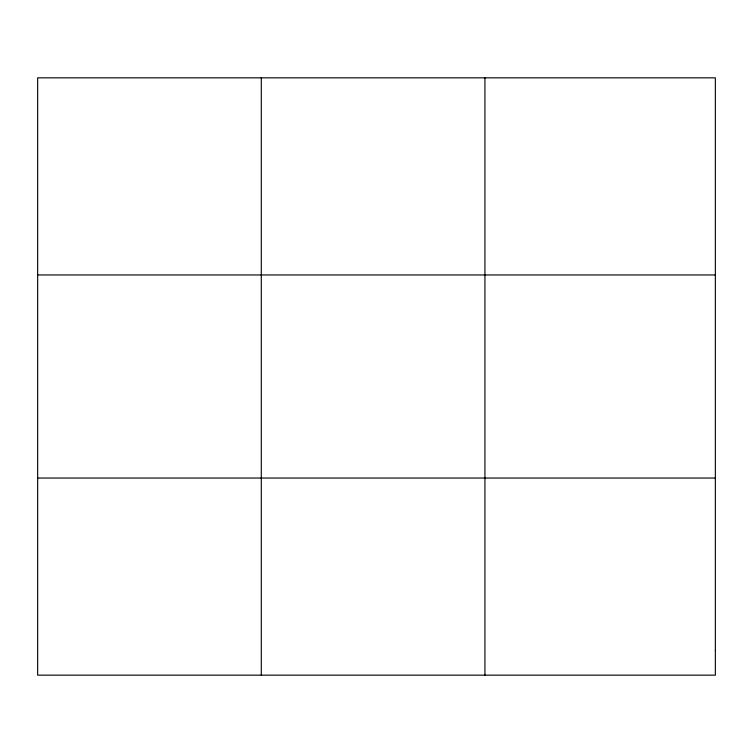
<?xml version="1.0" encoding="UTF-8"?>
<svg xmlns="http://www.w3.org/2000/svg" width="753" height="753" viewBox="0 0 753 753"><rect width="100%" height="100%" fill="white"/><g stroke="black" fill="none" stroke-linecap="round" stroke-linejoin="round"><path stroke-width="1.13" d="M261.291 77.841L261.291 675.159M484.932 77.841L484.932 675.159M37.65 274.958L715.35 274.958M37.65 478.042L715.35 478.042M715.35 650.526L715.35 675.159L37.65 675.159L37.65 77.841L715.35 77.841L715.35 650.526"/></g></svg>
